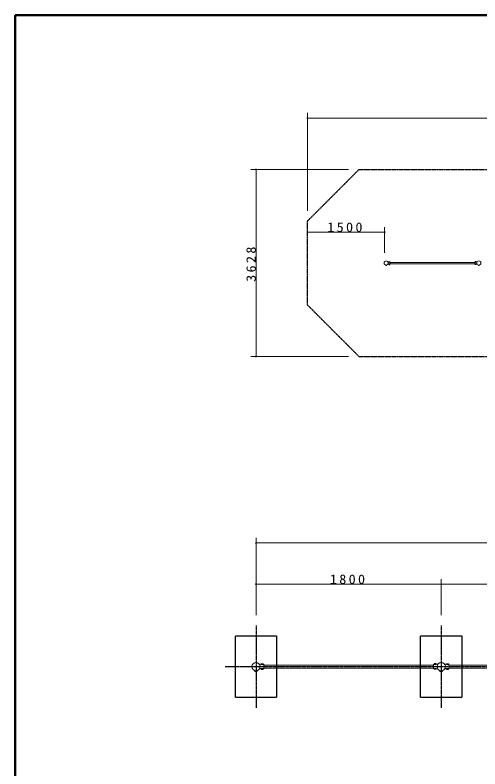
# Model space of a CAD drawing. Units: millimetres at full size, with parts at other scales. Extents: x -19540 to 26, y -986 to 13350.
# Drawn here: x -19250 to -14732, y 6031 to 13350 of the extents above; entities that cross this region are included whole.
import ezdxf

# ---------------------------------------------------------------- set-up
doc = ezdxf.new("R2010")
doc.units = ezdxf.units.MM
for name, pattern in [('USER2', [6, 3, -1, 1, -1]), ('USER3', [8, 3, -1, 1, -1, 1, -1]), ('USER4', [8, 5, -3])]:
    doc.linetypes.add(name, pattern=pattern)
for name, color, linetype, lineweight in [('A3図枠', 7, 'Continuous', 25), ('線', 7, 'Continuous', 13), ('補助', 2, 'Continuous', 25)]:
    doc.layers.add(name, color=color, linetype=linetype, lineweight=lineweight)
doc.styles.add('ＭＳ ゴシック', font='')
doc.styles.get('ＭＳ ゴシック').set_extended_font_data('MS Gothic')

# ---------------------------------------------------------------- blocks, each defined once
blk = doc.blocks.new('dimension_origin')
at = {"color": 0, "linetype": 'Continuous', "lineweight": -2}
blk.add_circle((0, 0), 1.25, dxfattribs=at)

msp = doc.modelspace()

# ---------------------------------------------------------------- linework, layer by layer
at = {"layer": 'A3図枠', "lineweight": 50}
for p, q in [((-19250, 13350), (-19250, 0)), ((0, 13350), (-19250, 13350))]:
    msp.add_line(p, q, dxfattribs=at)
at = {"layer": '線', "color": 2, "linetype": 'USER3', "lineweight": 25}
for p, q in [((-16408.386, 11349.512), (-15908.386, 11849.512)), ((-15908.386, 11849.512), (-9978.136, 11849.512)), ((-16408.386, 10535.512), (-16408.386, 11349.512)), ((-15908.386, 10035.512), (-16408.386, 10535.512)), ((-15908.386, 10035.512), (-9978.136, 10035.512))]:
    msp.add_line(p, q, dxfattribs=at)
at = {"layer": '線', "color": 2, "lineweight": 25}
for p, q in [((-15649.256, 10921.012), (-15649.256, 10923.432)), ((-15649.256, 10921.012), (-15637.266, 10921.012)), ((-15637.266, 10921.012), (-15637.266, 10923.432)), ((-15618.261, 10955.512), (-15618.261, 10954.012)), ((-15618.261, 10955.512), (-15608.261, 10955.512)), ((-15618.261, 10929.512), (-15618.261, 10931.012)), ((-15618.261, 10929.512), (-15608.261, 10929.512)), ((-15608.261, 10955.512), (-15608.261, 10954.012)), ((-15608.261, 10929.512), (-15608.261, 10931.012)), ((-14778.261, 10955.512), (-14778.261, 10954.012)), ((-14768.261, 10955.512), (-14778.261, 10955.512)), ((-14778.261, 10929.512), (-14778.261, 10931.012)), ((-14768.261, 10929.512), (-14778.261, 10929.512)), ((-14768.261, 10955.512), (-14768.261, 10954.012)), ((-14768.261, 10929.512), (-14768.261, 10931.012)), ((-14749.256, 10921.012), (-14749.256, 10923.432)), ((-14749.256, 10921.012), (-14737.266, 10921.012)), ((-14737.266, 10921.012), (-14737.266, 10923.432)), ((-16858.386, 7050.712), (-16858.386, 7047.712)), ((-16858.386, 7050.712), (-16838.386, 7050.712)), ((-16838.386, 7050.712), (-16838.386, 7047.712)), ((-15178.386, 7050.712), (-15178.386, 7047.712)), ((-15158.386, 7050.712), (-15178.386, 7050.712)), ((-15158.386, 7050.712), (-15158.386, 7047.712)), ((-15058.386, 7050.712), (-15058.386, 7047.712)), ((-15058.386, 7050.712), (-15038.386, 7050.712)), ((-15038.386, 7050.712), (-15038.386, 7047.712)), ((-16920.376, 6981.712), (-16920.376, 6986.551)), ((-16920.376, 6981.712), (-16896.396, 6981.712)), ((-16896.396, 6981.712), (-16896.396, 6986.551)), ((-16858.386, 6998.712), (-16858.386, 7001.712)), ((-16858.386, 6998.712), (-16838.386, 6998.712)), ((-16838.386, 6998.712), (-16838.386, 7001.712)), ((-15178.386, 6998.712), (-15178.386, 7001.712)), ((-15158.386, 6998.712), (-15178.386, 6998.712)), ((-15158.386, 6998.712), (-15158.386, 7001.712)), ((-15120.376, 6981.712), (-15120.376, 6986.551)), ((-15120.376, 6981.712), (-15096.396, 6981.712)), ((-15096.396, 6981.712), (-15096.396, 6986.551)), ((-15058.386, 6998.712), (-15058.386, 7001.712)), ((-15058.386, 6998.712), (-15038.386, 6998.712)), ((-15038.386, 6998.712), (-15038.386, 7001.712))]:
    msp.add_line(p, q, dxfattribs=at)
at = {"layer": '線'}
for p, q in [((-15626.898, 10954.012), (-15618.261, 10954.012)), ((-15626.898, 10931.012), (-15618.261, 10931.012)), ((-15608.261, 10954.012), (-15605.761, 10954.012)), ((-15608.261, 10931.012), (-15605.761, 10931.012)), ((-15605.761, 10931.012), (-15605.761, 10954.012)), ((-15605.761, 10949.512), (-14780.761, 10949.512)), ((-15605.761, 10935.512), (-14780.761, 10935.512)), ((-14778.261, 10954.012), (-14780.761, 10954.012)), ((-14780.761, 10931.012), (-14780.761, 10954.012)), ((-14778.261, 10931.012), (-14780.761, 10931.012)), ((-14759.624, 10954.012), (-14768.261, 10954.012)), ((-14759.624, 10931.012), (-14768.261, 10931.012)), ((-16875.66, 7047.712), (-16858.386, 7047.712)), ((-16838.386, 7047.712), (-16833.386, 7047.712)), ((-16833.386, 7001.712), (-16833.386, 7047.712)), ((-16833.386, 7038.712), (-15183.386, 7038.712)), ((-15178.386, 7047.712), (-15183.386, 7047.712)), ((-15183.386, 7001.712), (-15183.386, 7047.712)), ((-15141.112, 7047.712), (-15158.386, 7047.712)), ((-15075.66, 7047.712), (-15058.386, 7047.712)), ((-15038.386, 7047.712), (-15033.386, 7047.712)), ((-15033.386, 7001.712), (-15033.386, 7047.712)), ((-15033.386, 7038.712), (-13383.386, 7038.712)), ((-16875.66, 7001.712), (-16858.386, 7001.712)), ((-16838.386, 7001.712), (-16833.386, 7001.712)), ((-16833.386, 7010.712), (-15183.386, 7010.712)), ((-15178.386, 7001.712), (-15183.386, 7001.712)), ((-15141.112, 7001.712), (-15158.386, 7001.712)), ((-15075.66, 7001.712), (-15058.386, 7001.712)), ((-15038.386, 7001.712), (-15033.386, 7001.712)), ((-15033.386, 7010.712), (-13383.386, 7010.712))]:
    msp.add_line(p, q, dxfattribs=at)
at = {"layer": '線', "color": 20, "linetype": 'USER2', "lineweight": 25}
for p, q in [((-16908.386, 7424.712), (-16908.386, 6624.712)), ((-15108.386, 7424.712), (-15108.386, 6624.712)), ((-17208.386, 7024.712), (-5808.386, 7024.712))]:
    msp.add_line(p, q, dxfattribs=at)
at = {"layer": '線', "color": 4, "linetype": 'USER4', "lineweight": 25}
for points in [[(-17108.386, 7324.712), (-16708.386, 7324.712), (-16708.386, 6724.712), (-17108.386, 6724.712)], [(-15308.386, 7324.712), (-14908.386, 7324.712), (-14908.386, 6724.712), (-15308.386, 6724.712)]]:
    msp.add_lwpolyline(points, close=True, dxfattribs=at)
at = {"layer": '線'}
for centre, radius in [((-15643.261, 10942.512), 20), ((-14743.261, 10942.512), 20), ((-16908.386, 7024.712), 40), ((-15108.386, 7024.712), 40)]:
    msp.add_circle(centre, radius, dxfattribs=at)
at = {"layer": '線', "color": 2, "lineweight": 25}
for centre, radius, start, end in [((-15613.261, 10962.261), 9.517, 240.65936, 299.34064), ((-15613.261, 10922.764), 9.517, 60.65936, 119.34064), ((-14773.261, 10962.261), 9.517, 240.65936, 299.34064), ((-14773.261, 10922.764), 9.517, 60.65936, 119.34064), ((-16848.386, 7064.209), 19.034, 240.65936, 299.34064), ((-15168.386, 7064.209), 19.034, 240.65936, 299.34064), ((-15048.386, 7064.209), 19.034, 240.65936, 299.34064), ((-16848.386, 6985.215), 19.034, 60.65936, 119.34064), ((-15168.386, 6985.215), 19.034, 60.65936, 119.34064), ((-15048.386, 6985.215), 19.034, 60.65936, 119.34064)]:
    msp.add_arc(centre, radius, start, end, dxfattribs=at)
at = {"layer": '補助', "lineweight": 13}
for p, q in [((-16408.386, 11449.512), (-16408.386, 12399.512)), ((-16408.386, 12349.512), (-9478.136, 12349.512)), ((-16008.386, 11849.512), (-16958.386, 11849.512)), ((-16908.386, 10035.512), (-16908.386, 11849.512)), ((-15658.386, 11042.512), (-15658.386, 11292.512)), ((-16408.386, 11242.512), (-15658.386, 11242.512)), ((-16008.386, 10035.512), (-16958.386, 10035.512)), ((-16908.386, 7524.712), (-16908.386, 8274.712)), ((-16908.386, 8224.712), (-6108.386, 8224.712)), ((-16908.386, 7524.712), (-16908.386, 7874.712)), ((-15108.386, 7524.712), (-15108.386, 7874.712)), ((-15108.386, 7524.712), (-15108.386, 7874.712)), ((-16908.386, 7824.712), (-15108.386, 7824.712)), ((-15108.386, 7824.712), (-13308.386, 7824.712))]:
    msp.add_line(p, q, dxfattribs=at)

# ---------------------------------------------------------------- block references
at = {"layer": '補助', "lineweight": 13, "xscale": 3.33, "yscale": 3.33}
for p in [(-16408.386, 12349.512), (-16408.386, 11242.512), (-16908.386, 8224.712), (-16908.386, 7824.712), (-15108.386, 7824.712)]:
    msp.add_blockref('dimension_origin', p, dxfattribs=at)
for p, rotation in [((-16908.386, 11849.512), 270), ((-15658.386, 11242.512), 180), ((-16908.386, 10035.512), 90), ((-15108.386, 7824.712), 180)]:
    msp.add_blockref('dimension_origin', p, dxfattribs=dict(at, rotation=rotation))

# ---------------------------------------------------------------- texts
at = {"layer": '補助', "char_height": 91.64, "attachment_point": 8, "style": 'ＭＳ ゴシック'}
for s, insert in [('\\T1.33;\\W1.1;1500', (-16033.386, 11243.512)), ('\\T1.33;\\W1.1;1800', (-16008.386, 7825.712))]:
    msp.add_mtext(s, dxfattribs=dict(at, insert=insert))
at = {"layer": '補助', "insert": (-16909.386, 10942.512), "char_height": 91.64, "attachment_point": 8, "rotation": 90, "style": 'ＭＳ ゴシック'}
msp.add_mtext('\\T1.33;\\W1.1;3628', dxfattribs=at)

doc.saveas('drawing.dxf')
